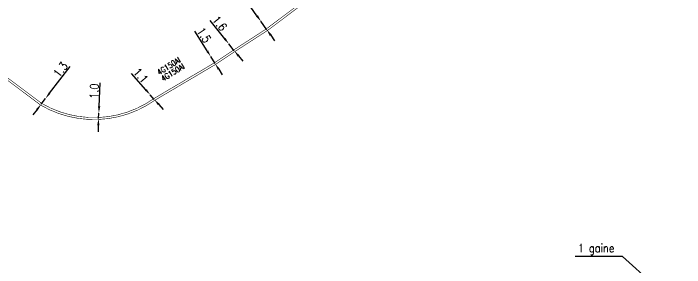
# Model space of a CAD drawing. Header units: millimetres. Extents: x 80000 to 81010, y 144000 to 145002.
# Drawn here: x 80879.4 to 80999.3, y 144085.8 to 144131.1 of the extents above; entities that cross this region are included whole.
import ezdxf

# ---------------------------------------------------------------- set-up
doc = ezdxf.new("R2010")
doc.units = ezdxf.units.MM
doc.header["$PDMODE"] = 34
doc.linetypes.add('B_ST_AL', pattern=[2000, 1000, 1000])
doc.layers.get('Defpoints').update_dxf_attribs({"linetype": 'CONTINUOUS'})
for name, color, linetype in [('B_100', 3, 'CONTINUOUS'), ('B_110', 1, 'CONTINUOUS'), ('B_400', 7, 'CONTINUOUS')]:
    doc.layers.add(name, color=color, linetype=linetype)
doc.styles.get("Standard").update_dxf_attribs({"font": 'romans.shx', "width": 0.85})
doc.dimstyles.get("Standard").update_dxf_attribs({"dimtxt": 1.5, "dimasz": 1.2, "dimexe": 0.625, "dimexo": 0.625, "dimgap": 0.25, "dimtad": 1, "dimdec": 1, "dimzin": 0, "dimdsep": 46, "dimtxsty": 'Standard', "dimcen": -0.5, "dimadec": 0, "dimazin": 0, "dimtfac": 1, "dimtdec": 1, "dimtmove": 0, "dimatfit": 3, "dimfxl": 0, "dimtolj": 1, "dimtzin": 0, "dimarcsym": 0})

# ---------------------------------------------------------------- blocks, each defined once
blk = doc.blocks.new('*D1794')
at = {"layer": 'B_110', "color": 0, "linetype": 'Continuous', "lineweight": -2, "transparency": 16777216}
for p, q in [((80922.94, 144130.69), (80920.56, 144134.07)), ((80924.7, 144128.2), (80923.64, 144129.71)), ((80925.4, 144127.22), (80926.09, 144126.24))]:
    blk.add_line(p, q, dxfattribs=at)
at = {"layer": 'B_110', "color": 0, "linetype": 'Continuous', "transparency": 16777216}
for points in [[(80923.11, 144130.81), (80922.78, 144130.58), (80923.64, 144129.71)], [(80925.56, 144127.34), (80925.23, 144127.11), (80924.7, 144128.2)]]:
    blk.add_solid(points, dxfattribs=at)
at = {"layer": 'Defpoints', "color": 0, "linetype": 'Continuous', "transparency": 16777216}
for p in [(80923.64, 144129.71), (80923.64, 144129.71), (80924.7, 144128.2)]:
    blk.add_point(p, dxfattribs=at)
at = {"layer": 'B_110', "color": 0, "linetype": 'Continuous', "transparency": 16777216, "insert": (80922.22, 144133.45), "char_height": 1.5, "attachment_point": 5, "rotation": 305.2594}
blk.add_mtext('\\A1;1.9', dxfattribs=at)
blk = doc.blocks.new('*D1795')
at = {"layer": 'B_110', "color": 0, "linetype": 'Continuous', "lineweight": -2, "transparency": 16777216}
for p, q in [((80917.17, 144126.61), (80914.55, 144129.88)), ((80918.89, 144124.47), (80917.92, 144125.68)), ((80919.64, 144123.53), (80920.39, 144122.59))]:
    blk.add_line(p, q, dxfattribs=at)
at = {"layer": 'B_110', "color": 0, "linetype": 'Continuous', "transparency": 16777216}
for points in [[(80917.33, 144126.74), (80917.02, 144126.49), (80917.92, 144125.68)], [(80919.8, 144123.66), (80919.49, 144123.4), (80918.89, 144124.47)]]:
    blk.add_solid(points, dxfattribs=at)
at = {"layer": 'Defpoints', "color": 0, "linetype": 'Continuous', "transparency": 16777216}
for p in [(80917.92, 144125.68), (80917.92, 144125.68), (80918.89, 144124.47)]:
    blk.add_point(p, dxfattribs=at)
at = {"layer": 'B_110', "color": 0, "linetype": 'Continuous', "transparency": 16777216, "insert": (80916.27, 144129.34), "char_height": 1.5, "attachment_point": 5, "rotation": 308.7115}
blk.add_mtext('\\A1;1.6', dxfattribs=at)
blk = doc.blocks.new('*D1796')
at = {"layer": 'B_110', "color": 0, "linetype": 'Continuous', "lineweight": -2, "transparency": 16777216}
for p, q in [((80914.05, 144124.42), (80911.82, 144127.97)), ((80915.46, 144122.18), (80914.69, 144123.41)), ((80916.1, 144121.16), (80916.74, 144120.15))]:
    blk.add_line(p, q, dxfattribs=at)
at = {"layer": 'B_110', "color": 0, "linetype": 'Continuous', "transparency": 16777216}
for points in [[(80914.22, 144124.53), (80913.88, 144124.32), (80914.69, 144123.41)], [(80916.27, 144121.27), (80915.93, 144121.06), (80915.46, 144122.18)]]:
    blk.add_solid(points, dxfattribs=at)
at = {"layer": 'Defpoints', "color": 0, "linetype": 'Continuous', "transparency": 16777216}
for p in [(80914.69, 144123.41), (80914.69, 144123.41), (80915.46, 144122.18)]:
    blk.add_point(p, dxfattribs=at)
at = {"layer": 'B_110', "color": 0, "linetype": 'Continuous', "transparency": 16777216, "insert": (80913.46, 144127.24), "char_height": 1.5, "attachment_point": 5, "rotation": 302.1617}
blk.add_mtext('\\A1;1.5', dxfattribs=at)
blk = doc.blocks.new('*D1797')
at = {"layer": 'B_110', "color": 0, "linetype": 'Continuous', "lineweight": -2, "transparency": 16777216}
for p, q in [((80903.08, 144117.51), (80900.56, 144120.38)), ((80904.6, 144115.78), (80903.88, 144116.61)), ((80905.4, 144114.88), (80906.19, 144113.98))]:
    blk.add_line(p, q, dxfattribs=at)
at = {"layer": 'B_110', "color": 0, "linetype": 'Continuous', "transparency": 16777216}
for points in [[(80903.24, 144117.64), (80902.93, 144117.38), (80903.88, 144116.61)], [(80905.55, 144115.01), (80905.25, 144114.75), (80904.6, 144115.78)]]:
    blk.add_solid(points, dxfattribs=at)
at = {"layer": 'Defpoints', "color": 0, "linetype": 'Continuous', "transparency": 16777216}
for p in [(80903.88, 144116.61), (80903.88, 144116.61), (80904.6, 144115.78)]:
    blk.add_point(p, dxfattribs=at)
at = {"layer": 'B_110', "color": 0, "linetype": 'Continuous', "transparency": 16777216, "insert": (80902.18, 144120.06), "char_height": 1.5, "attachment_point": 5, "rotation": 311.3201}
blk.add_mtext('\\A1;1.1', dxfattribs=at)
blk = doc.blocks.new('*D1798')
at = {"layer": 'B_110', "color": 0, "linetype": 'Continuous', "lineweight": -2, "transparency": 16777216}
for p, q in [((80894.75, 144114.54), (80894.94, 144118.72)), ((80894.66, 144112.39), (80894.7, 144113.34)), ((80894.6, 144111.19), (80894.55, 144109.99))]:
    blk.add_line(p, q, dxfattribs=at)
at = {"layer": 'B_110', "color": 0, "linetype": 'Continuous', "transparency": 16777216}
for points in [[(80894.55, 144114.55), (80894.95, 144114.53), (80894.7, 144113.34)], [(80894.4, 144111.2), (80894.8, 144111.18), (80894.66, 144112.39)]]:
    blk.add_solid(points, dxfattribs=at)
at = {"layer": 'Defpoints', "color": 0, "linetype": 'Continuous', "transparency": 16777216}
for p in [(80894.7, 144113.34), (80894.7, 144113.34), (80894.66, 144112.39)]:
    blk.add_point(p, dxfattribs=at)
at = {"layer": 'B_110', "color": 0, "linetype": 'Continuous', "transparency": 16777216, "insert": (80893.87, 144117.27), "char_height": 1.5, "attachment_point": 5, "rotation": 87.4514}
blk.add_mtext('\\A1;1.0', dxfattribs=at)
blk = doc.blocks.new('*D1799')
at = {"layer": 'B_110', "color": 0, "linetype": 'Continuous', "lineweight": -2, "transparency": 16777216}
for p, q in [((80885.91, 144116.91), (80889.57, 144121.67)), ((80884.39, 144114.93), (80885.18, 144115.96)), ((80883.66, 144113.98), (80882.93, 144113.03))]:
    blk.add_line(p, q, dxfattribs=at)
at = {"layer": 'B_110', "color": 0, "linetype": 'Continuous', "transparency": 16777216}
for points in [[(80885.76, 144117.04), (80886.07, 144116.79), (80885.18, 144115.96)], [(80883.5, 144114.1), (80883.82, 144113.86), (80884.39, 144114.93)]]:
    blk.add_solid(points, dxfattribs=at)
at = {"layer": 'Defpoints', "color": 0, "linetype": 'Continuous', "transparency": 16777216}
for p in [(80885.18, 144115.96), (80885.18, 144115.96), (80884.39, 144114.93)]:
    blk.add_point(p, dxfattribs=at)
at = {"layer": 'B_110', "color": 0, "linetype": 'Continuous', "transparency": 16777216, "insert": (80887.86, 144121.1), "char_height": 1.5, "attachment_point": 5, "rotation": 52.4878}
blk.add_mtext('\\A1;1.3', dxfattribs=at)

msp = doc.modelspace()

# ---------------------------------------------------------------- linework, layer by layer
at = {"layer": 'B_100', "linetype": 'B_ST_AL', "ltscale": 0.5, "const_width": 0.1, "flags": 128}
msp.add_lwpolyline([(80804.66, 144158.11), (80810.52, 144153.49), (80812.72, 144156.57), (80814.97, 144159.73), (80817.19, 144162.84, -0.161356), (80817.44, 144163.02), (80817.91, 144163.18, 0.154883), (80818.16, 144163.35), (80819.62, 144165.3, -0.422555), (80820.33, 144165.39), (80820.64, 144165.15), (80832.28, 144155.86), (80840.6, 144149.57), (80851.62, 144140.66), (80861.16, 144133.15), (80870.19, 144125.76), (80884.49, 144115.08, 0.293689), (80904.51, 144115.93), (80915.37, 144122.33), (80918.8, 144124.61), (80924.6, 144128.35), (80931.2, 144133.31), (80934.82, 144135.67), (80938.89, 144139.34), (80938.1, 144140.35)], format="xyb", dxfattribs=at)
at = {"layer": 'B_110', "linetype": 'B_ST_AL', "ltscale": 0.5, "const_width": 0.1, "flags": 128}
msp.add_lwpolyline([(80804.45, 144157.83), (80810.6, 144152.99), (80813.01, 144156.37), (80815.26, 144159.53), (80817.47, 144162.63, -0.161356), (80817.72, 144162.82), (80818.2, 144162.97, 0.154883), (80818.44, 144163.15), (80819.69, 144164.8, -0.422555), (80820.4, 144164.89), (80820.42, 144164.87), (80832.07, 144155.59), (80840.39, 144149.29), (80851.4, 144140.39), (80860.94, 144132.88), (80869.98, 144125.48), (80884.3, 144114.78, 0.293769), (80904.7, 144115.64), (80915.55, 144122.03), (80918.99, 144124.32), (80924.8, 144128.06), (80931.4, 144133.02), (80935.04, 144135.39), (80939.13, 144139.08), (80946.02, 144144.05), (80947.14, 144142.88), (80948.94, 144144.3)], format="xyb", dxfattribs=at)

# ---------------------------------------------------------------- texts
at = {"layer": 'B_100', "linetype": 'Continuous', "ltscale": 0.5, "width": 0.85}
msp.add_text('4G150Al', height=1, rotation=32.1617, dxfattribs=at).set_placement((80905.49, 144120.07))
at = {"layer": 'B_110', "linetype": 'Continuous', "ltscale": 0.5, "width": 0.85}
msp.add_text('4G150Al', height=1, rotation=32.1617, dxfattribs=at).set_placement((80906.19, 144118.94))
at = {"layer": 'B_400', "linetype": 'Continuous', "insert": (80986.76, 144088.05), "char_height": 1.5, "attachment_point": 9}
msp.add_mtext('1 gaine ', dxfattribs=at)

# ---------------------------------------------------------------- dimensions: what is measured, and where the dimension line sits
at = {"layer": 'B_110', "linetype": 'Continuous'}
for base, p1, p2, angle, override, picture, middle in [((80923.64, 144129.71), (80924.7, 144128.2), (80923.64, 144129.71), 305.2594, {"dimscale": 1, "dimlfac": 1, "dimlunit": 2, "dimatfit": 0}, '*D1794', (80921.41, 144132.87)), ((80917.92331, 144125.67588), (80918.89268, 144124.46641), (80917.92331, 144125.67588), 308.71148, {"dimscale": 1, "dimlfac": 1, "dimlunit": 2, "dimatfit": 0}, '*D1795', (80915.4876, 144128.71489)), ((80914.69, 144123.4082), (80915.4618, 144122.1807), (80914.69, 144123.4082), 302.1617, {"dimscale": 1, "dimlfac": 1, "dimlunit": 2, "dimatfit": 0}, '*D1796', (80912.6168, 144126.7052)), ((80885.18, 144115.96), (80884.39, 144114.93), (80885.18, 144115.96), 232.4878, {"dimatfit": 0}, '*D1799', (80888.66, 144120.49)), ((80903.88, 144116.61), (80904.6, 144115.78), (80903.88, 144116.61), 311.3201, {"dimscale": 1, "dimlfac": 1, "dimlunit": 2, "dimatfit": 0}, '*D1797', (80901.43, 144119.4)), ((80894.7, 144113.34), (80894.66, 144112.39), (80894.7, 144113.34), 267.4514, {"dimscale": 1, "dimlfac": 1, "dimlunit": 2, "dimatfit": 0}, '*D1798', (80894.87, 144117.23))]:
    dim = msp.add_linear_dim(base=base, p1=p1, p2=p2, angle=angle, dimstyle='Standard', override=override, dxfattribs=at)
    dim.commit()
    dim.dimension.update_dxf_attribs({"geometry": picture, "text_midpoint": middle, "dimtype": 160})

# ---------------------------------------------------------------- leaders
at = {"layer": 'B_400', "linetype": 'Continuous', "annotation_type": 0, "has_hookline": 1, "hookline_direction": 1, "text_width": 6.98}
msp.add_leader([(80999.3, 144077.84), (80988.21, 144087.8), (80987.01, 144087.8)], dimstyle='Standard', override={"dimfxl": 1.25}, dxfattribs=at)

doc.saveas('drawing.dxf')
